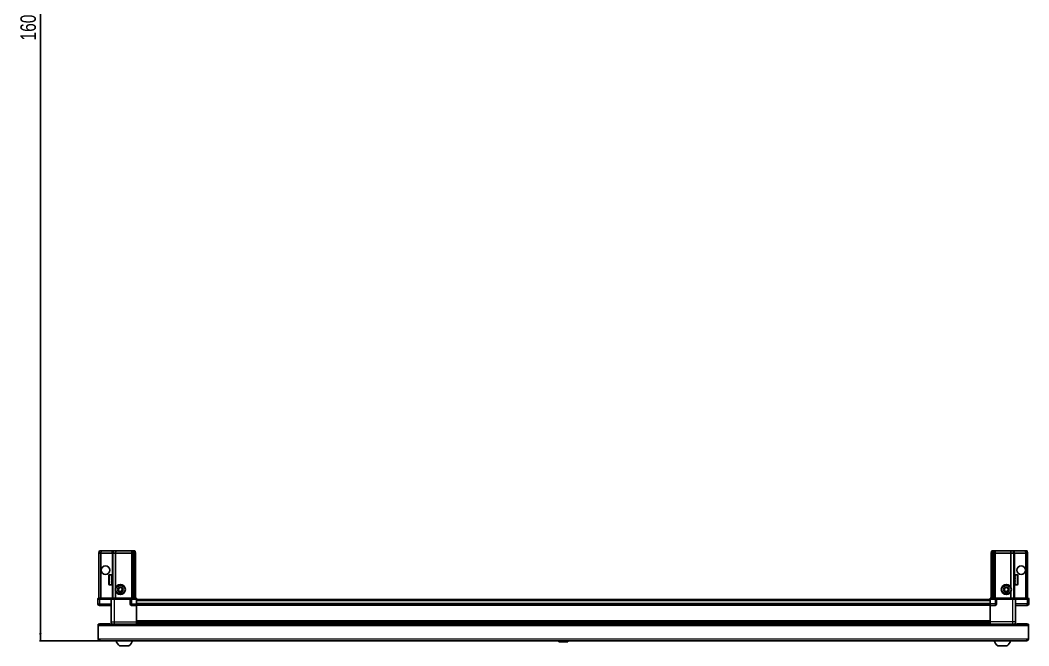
# Model space of a CAD drawing. Header units: millimetres. Extents: x 1315 to 5866, y -923 to 1551.
# Drawn here: x 1371 to 2671, y -923 to -116 of the extents above; entities that cross this region are included whole.
import ezdxf

# ---------------------------------------------------------------- set-up
doc = ezdxf.new("R2010")
doc.units = ezdxf.units.MM
doc.layers.add('FORMAT', color=7, linetype='Continuous')
doc.styles.add('SLDTEXTSTYLE0', font='TXT', dxfattribs={"width": 0.75})
doc.dimstyles.new('SLDDIMSTYLE0', dxfattribs={"dimtxt": 20, "dimasz": 10, "dimexe": 0, "dimexo": 0.0625, "dimgap": 5, "dimtad": 2, "dimdec": 1, "dimrnd": 1e-09, "dimzin": 12, "dimdsep": 46, "dimtxsty": 'SLDTEXTSTYLE0', "dimsah": 1, "dimcen": 0.09, "dimadec": 0, "dimazin": 3, "dimtfac": 1, "dimtofl": 0, "dimtmove": 0, "dimatfit": 3, "dimfxl": 0, "dimfrac": 2, "dimtolj": 1, "dimtzin": 12, "dimarcsym": 0})

# ---------------------------------------------------------------- blocks, each defined once
blk = doc.blocks.new('_D_9')
at = {"layer": 'FORMAT'}
for p, q in [((2065, 690.8), (1395.8, 690.8)), ((1396.8, 690.8), (1396.8, -916.2)), ((1473.4, -916.2), (1395.8, -916.2))]:
    blk.add_line(p, q, dxfattribs=at)
for points in [[(1396.8, 690.8), (1395.3, 680.8), (1398.4, 680.8)], [(1396.8, -916.2), (1398.4, -906.2), (1395.3, -906.2)]]:
    blk.add_solid(points, dxfattribs=at)
at = {"layer": 'FORMAT', "insert": (1371, -142.2), "char_height": 20, "attachment_point": 1, "rotation": 90, "style": 'SLDTEXTSTYLE0'}
blk.add_mtext('1607', dxfattribs=at)

msp = doc.modelspace()

# ---------------------------------------------------------------- linework, layer by layer
at = {"color": 7, "linetype": 'Continuous', "lineweight": 25}
for p, q in [((1472.32, -803.15), (1473.12, -800.15)), ((1472.32, -803.15), (1472.32, -861.45)), ((1474.82, -803.15), (1472.32, -803.15)), ((1473.12, -800.15), (1474.97, -800.15)), ((1474.82, -803.15), (1474.97, -800.15)), ((1474.82, -803.15), (1474.82, -861.45)), ((1489.32, -803.15), (1474.82, -803.15)), ((1474.97, -800.15), (1489.32, -800.15)), ((1489.32, -800.15), (1491.12, -800.15)), ((1490.32, -803.15), (1489.32, -803.15)), ((1490.32, -803.15), (1491.12, -800.15)), ((1490.32, -803.15), (1490.32, -861.45)), ((1493.82, -803.15), (1490.32, -803.15)), ((1491.12, -800.15), (1494.15, -800.15)), ((1494.15, -800.15), (1493.82, -803.15)), ((1493.82, -803.15), (1493.82, -847.65)), ((1514.32, -803.15), (1493.82, -803.15)), ((1494.15, -800.15), (1514.32, -800.15)), ((1514.32, -800.15), (1516.12, -800.15)), ((1515.32, -803.15), (1514.32, -803.15)), ((1516.12, -800.15), (1515.32, -803.15)), ((1515.32, -803.15), (1515.32, -861.45)), ((1516.32, -803.15), (1515.32, -803.15)), ((1516.12, -800.15), (1516.86, -800.15)), ((1516.86, -800.15), (1516.32, -803.15)), ((1516.32, -803.15), (1516.32, -861.45)), ((1517.82, -803.15), (1516.32, -803.15)), ((1516.86, -800.15), (1517.36, -800.15)), ((1517.36, -800.15), (1518.52, -800.15)), ((1517.36, -800.15), (1517.82, -803.15)), ((1517.82, -803.15), (1517.82, -861.45)), ((1519.32, -803.15), (1517.82, -803.15)), ((1518.52, -800.15), (1519.32, -803.15)), ((1519.32, -803.15), (1519.32, -861.45)), ((2623.12, -800.15), (2622.32, -803.15)), ((2622.32, -803.15), (2623.82, -803.15)), ((2622.32, -803.15), (2622.32, -861.45)), ((2624.28, -800.15), (2623.12, -800.15)), ((2624.28, -800.15), (2623.82, -803.15)), ((2623.82, -803.15), (2625.32, -803.15)), ((2623.82, -803.15), (2623.82, -861.45)), ((2624.78, -800.15), (2624.28, -800.15)), ((2624.78, -800.15), (2625.32, -803.15)), ((2625.52, -800.15), (2624.78, -800.15)), ((2625.32, -803.15), (2626.32, -803.15)), ((2625.32, -803.15), (2625.32, -861.45)), ((2625.52, -800.15), (2626.32, -803.15)), ((2627.32, -800.15), (2625.52, -800.15)), ((2626.32, -803.15), (2626.32, -861.45)), ((2626.32, -803.15), (2627.32, -803.15)), ((2647.49, -800.15), (2627.32, -800.15)), ((2627.32, -803.15), (2647.82, -803.15)), ((2647.49, -800.15), (2647.82, -803.15)), ((2650.52, -800.15), (2647.49, -800.15)), ((2647.82, -803.15), (2647.82, -847.65)), ((2647.82, -803.15), (2651.32, -803.15)), ((2651.32, -803.15), (2650.52, -800.15)), ((2652.32, -800.15), (2650.52, -800.15)), ((2651.32, -803.15), (2651.32, -861.45)), ((2651.32, -803.15), (2652.32, -803.15)), ((2666.67, -800.15), (2652.32, -800.15)), ((2652.32, -803.15), (2666.82, -803.15)), ((2666.82, -803.15), (2666.67, -800.15)), ((2668.52, -800.15), (2666.67, -800.15)), ((2666.82, -803.15), (2666.82, -861.45)), ((2666.82, -803.15), (2669.32, -803.15)), ((2669.32, -803.15), (2668.52, -800.15)), ((2669.32, -803.15), (2669.32, -861.45)), ((1485.12, -843.35), (1485.12, -831.95)), ((1488.32, -831.15), (1485.92, -831.15)), ((1488.32, -831.15), (1488.32, -831.16)), ((1488.32, -831.16), (1488.82, -831.16)), ((1488.32, -831.35), (1488.82, -831.35)), ((1488.32, -831.35), (1488.32, -831.56)), ((1488.32, -831.56), (1488.82, -831.56)), ((1488.82, -831.35), (1488.82, -831.16)), ((1488.82, -831.56), (1488.82, -831.35)), ((1488.82, -832.14), (1488.82, -831.56)), ((2655.72, -831.15), (2652.82, -831.15)), ((2653.32, -831.15), (2652.82, -831.15)), ((2652.82, -831.15), (2652.82, -831.2)), ((2652.82, -831.2), (2652.82, -831.49)), ((2653.32, -831.2), (2652.82, -831.2)), ((2653.32, -831.49), (2652.82, -831.49)), ((2652.82, -831.49), (2652.82, -831.76)), ((2653.32, -831.76), (2652.82, -831.76)), ((2652.82, -831.76), (2652.82, -832.42)), ((2653.32, -831.2), (2653.32, -831.15)), ((2653.32, -831.76), (2653.32, -831.49)), ((2656.52, -831.95), (2656.52, -843.35)), ((1485.92, -844.15), (1488.32, -844.15)), ((1488.32, -832.14), (1488.82, -832.14)), ((1488.32, -832.14), (1488.32, -832.57)), ((1488.32, -832.57), (1488.82, -832.57)), ((1488.32, -833.47), (1488.82, -833.47)), ((1488.32, -833.47), (1488.32, -834.07)), ((1488.32, -834.07), (1488.82, -834.07)), ((1488.32, -835.22), (1488.82, -835.22)), ((1488.32, -835.22), (1488.32, -835.92)), ((1488.32, -835.92), (1488.82, -835.92)), ((1488.32, -837.2), (1488.82, -837.2)), ((1488.32, -837.2), (1488.32, -837.94)), ((1488.32, -837.35), (1488.82, -837.35)), ((1488.32, -837.85), (1488.82, -837.85)), ((1488.32, -837.94), (1488.82, -837.94)), ((1488.32, -839.23), (1488.82, -839.23)), ((1488.32, -839.23), (1488.32, -839.93)), ((1488.32, -839.93), (1488.82, -839.93)), ((1488.32, -841.1), (1488.82, -841.1)), ((1488.32, -841.1), (1488.32, -841.7)), ((1488.32, -841.7), (1488.82, -841.7)), ((1488.32, -842.63), (1488.82, -842.63)), ((1488.32, -842.63), (1488.32, -843.07)), ((1488.32, -843.07), (1488.82, -843.07)), ((1488.32, -843.68), (1488.82, -843.68)), ((1488.32, -843.68), (1488.32, -843.92)), ((1488.32, -843.92), (1488.82, -843.92)), ((1488.32, -844.14), (1488.82, -844.14)), ((1488.32, -844.14), (1488.32, -844.15)), ((1488.32, -844.15), (1488.82, -844.15)), ((1488.82, -832.57), (1488.82, -832.14)), ((1488.82, -833.47), (1488.82, -832.57)), ((1488.92, -833.25), (1488.82, -833.25)), ((1488.82, -834.07), (1488.82, -833.47)), ((1488.82, -835.22), (1488.82, -834.07)), ((1488.82, -835.92), (1488.82, -835.22)), ((1488.82, -837.2), (1488.82, -835.92)), ((1488.82, -837.35), (1488.82, -837.2)), ((1488.82, -837.94), (1488.82, -837.85)), ((1488.82, -839.23), (1488.82, -837.94)), ((1488.82, -839.93), (1488.82, -839.23)), ((1488.82, -841.1), (1488.82, -839.93)), ((1488.82, -841.7), (1488.82, -841.1)), ((1488.82, -842.63), (1488.82, -841.7)), ((1488.82, -842.05), (1488.92, -842.05)), ((1488.82, -843.07), (1488.82, -842.63)), ((1488.82, -843.68), (1488.82, -843.07)), ((1488.82, -843.92), (1488.82, -843.68)), ((1488.82, -844.14), (1488.82, -843.92)), ((1488.82, -844.15), (1488.82, -844.14)), ((1488.92, -842.05), (1488.92, -833.25)), ((1489.8, -834.34), (1489.32, -833.65)), ((1489.32, -841.65), (1489.32, -833.65)), ((1489.32, -841.65), (1489.8, -840.96)), ((1490.29, -833.65), (1489.8, -834.34)), ((1489.8, -840.96), (1489.8, -834.34)), ((1489.8, -840.96), (1490.29, -841.65)), ((1490.32, -833.65), (1490.29, -833.65)), ((1490.29, -841.65), (1490.29, -833.65)), ((1490.29, -841.65), (1490.32, -841.65)), ((2651.35, -833.65), (2651.32, -833.65)), ((2651.32, -841.65), (2651.35, -841.65)), ((2651.84, -834.34), (2651.35, -833.65)), ((2651.35, -833.65), (2651.35, -841.65)), ((2651.35, -841.65), (2651.84, -840.96)), ((2652.32, -833.65), (2651.84, -834.34)), ((2651.84, -834.34), (2651.84, -840.96)), ((2651.84, -840.96), (2652.32, -841.65)), ((2652.32, -833.65), (2652.32, -841.65)), ((2652.82, -833.25), (2652.72, -833.25)), ((2652.72, -833.25), (2652.72, -842.05)), ((2652.72, -842.05), (2652.82, -842.05)), ((2653.32, -832.42), (2652.82, -832.42)), ((2652.82, -832.42), (2652.82, -832.89)), ((2652.82, -832.89), (2652.82, -833.87)), ((2653.32, -832.89), (2652.82, -832.89)), ((2653.32, -833.87), (2652.82, -833.87)), ((2652.82, -833.87), (2652.82, -834.5)), ((2652.82, -834.5), (2652.82, -835.69)), ((2653.32, -834.5), (2652.82, -834.5)), ((2653.32, -835.69), (2652.82, -835.69)), ((2652.82, -835.69), (2652.82, -836.32)), ((2653.32, -836.32), (2652.82, -836.32)), ((2652.82, -836.41), (2652.82, -837.7)), ((2653.32, -836.41), (2652.82, -836.41)), ((2653.32, -837.7), (2652.82, -837.7)), ((2653.32, -838.18), (2652.82, -838.18)), ((2652.82, -838.18), (2652.82, -838.44)), ((2652.82, -838.44), (2652.82, -839.71)), ((2653.32, -838.44), (2652.82, -838.44)), ((2653.32, -839.71), (2652.82, -839.71)), ((2652.82, -839.71), (2652.82, -840.39)), ((2652.82, -840.39), (2652.82, -841.51)), ((2653.32, -840.39), (2652.82, -840.39)), ((2653.32, -841.51), (2652.82, -841.51)), ((2652.82, -841.51), (2652.82, -842.08)), ((2652.82, -842.08), (2652.82, -842.94)), ((2653.32, -842.08), (2652.82, -842.08)), ((2653.32, -842.94), (2652.82, -842.94)), ((2652.82, -842.94), (2652.82, -843.33)), ((2652.82, -843.33), (2652.82, -843.85)), ((2653.32, -843.33), (2652.82, -843.33)), ((2653.32, -843.85), (2652.82, -843.85)), ((2652.82, -843.85), (2652.82, -844.03)), ((2652.82, -844.03), (2652.82, -844.15)), ((2653.32, -844.03), (2652.82, -844.03)), ((2652.82, -844.15), (2655.72, -844.15)), ((2653.32, -832.89), (2653.32, -832.42)), ((2653.32, -834.5), (2653.32, -833.87)), ((2653.32, -836.41), (2653.32, -835.69)), ((2653.32, -838.44), (2653.32, -837.7)), ((2653.32, -840.39), (2653.32, -839.71)), ((2653.32, -842.08), (2653.32, -841.51)), ((2653.32, -843.33), (2653.32, -842.94)), ((2653.32, -844.03), (2653.32, -843.85)), ((1493.82, -852.65), (1493.82, -861.45)), ((2647.82, -852.65), (2647.82, -861.45)), ((1471.32, -861.45), (1470.82, -862.32)), ((1470.82, -862.65), (1470.82, -862.32)), ((1470.82, -862.65), (1472.82, -862.65)), ((1470.82, -862.65), (1470.82, -868.65)), ((1472.82, -861.45), (1471.32, -861.45)), ((1472.82, -861.45), (1487.62, -861.45)), ((1487.62, -862.65), (1472.82, -862.65)), ((1472.82, -862.65), (1487.62, -862.65)), ((1487.82, -870.65), (1472.82, -870.65)), ((1487.62, -861.45), (1487.82, -861.45)), ((1487.82, -862.65), (1487.62, -862.65)), ((1487.82, -862.65), (1487.82, -861.45)), ((1487.82, -861.45), (1491.82, -861.45)), ((1491.82, -862.65), (1487.82, -862.65)), ((1487.82, -862.65), (1487.82, -891.65)), ((1491.82, -861.45), (1512.12, -861.45)), ((1512.12, -862.65), (1491.82, -862.65)), ((1512.12, -861.45), (1512.32, -861.45)), ((1512.32, -862.65), (1512.12, -862.65)), ((1512.32, -862.65), (1512.32, -861.45)), ((1513, -861.45), (1512.32, -861.45)), ((1512.32, -862.65), (1514.32, -862.65)), ((1512.32, -862.65), (1512.32, -868.65)), ((1513, -861.45), (1520.82, -861.45)), ((1520.82, -862.32), (1514.32, -862.32)), ((1520.82, -862.65), (1514.32, -862.65)), ((1514.32, -862.65), (1520.82, -862.65)), ((1520.82, -870.65), (1514.32, -870.65)), ((1520.82, -861.45), (1520.82, -862.32)), ((1520.82, -862.32), (1520.82, -862.32)), ((1520.82, -862.65), (1520.82, -862.32)), ((1520.82, -862.65), (1520.82, -862.65)), ((1520.82, -862.65), (1520.82, -868.65)), ((2620.82, -862.8), (1520.82, -862.8)), ((1520.82, -868.65), (1520.82, -870.65)), ((2620.82, -870), (1520.82, -870)), ((1520.82, -891.65), (1520.82, -870.65)), ((2620.82, -862.32), (2620.82, -861.45)), ((2620.82, -861.45), (2628.64, -861.45)), ((2627.32, -862.32), (2620.82, -862.32)), ((2620.82, -862.65), (2620.82, -862.32)), ((2627.32, -862.65), (2620.82, -862.65)), ((2620.82, -862.65), (2620.82, -868.65)), ((2620.82, -868.65), (2620.82, -870.65)), ((2620.82, -870.65), (2627.32, -870.65)), ((2620.82, -891.65), (2620.82, -870.65)), ((2627.32, -862.65), (2629.32, -862.65)), ((2629.32, -862.65), (2627.32, -862.65)), ((2629.32, -861.45), (2628.64, -861.45)), ((2629.32, -862.65), (2629.32, -861.45)), ((2629.32, -861.45), (2629.52, -861.45)), ((2629.52, -862.65), (2629.32, -862.65)), ((2629.32, -862.65), (2629.32, -868.65)), ((2629.52, -861.45), (2649.82, -861.45)), ((2649.82, -862.65), (2629.52, -862.65)), ((2649.82, -861.45), (2653.82, -861.45)), ((2653.82, -862.65), (2649.82, -862.65)), ((2653.82, -862.65), (2653.82, -861.45)), ((2653.82, -861.45), (2654.02, -861.45)), ((2654.02, -862.65), (2653.82, -862.65)), ((2653.82, -862.65), (2653.82, -891.65)), ((2653.82, -870.65), (2668.82, -870.65)), ((2654.02, -861.45), (2668.82, -861.45)), ((2668.82, -862.65), (2654.02, -862.65)), ((2670.32, -861.45), (2668.82, -861.45)), ((2668.82, -862.65), (2670.82, -862.65)), ((2670.82, -862.32), (2670.32, -861.45)), ((2670.82, -862.32), (2670.32, -861.45)), ((2670.82, -862.65), (2670.82, -862.32)), ((2670.82, -862.65), (2670.82, -862.32)), ((2670.82, -862.65), (2670.82, -862.65)), ((2670.82, -862.65), (2670.82, -868.65)), ((1471.32, -894.65), (2670.32, -894.65)), ((1471.32, -896.75), (1471.32, -894.65)), ((1471.32, -914.05), (1471.32, -896.75)), ((1486.32, -894.55), (1473.42, -894.55)), ((1486.32, -894.55), (1486.32, -894.65)), ((1520.82, -892.68), (2620.82, -892.68)), ((1520.82, -892.71), (2620.82, -892.71)), ((1544.7, -894.5), (1520.82, -894.5)), ((1539.32, -894.65), (1539.32, -894.5)), ((1539.36, -894.65), (1539.36, -894.5)), ((1539.63, -894.65), (1539.63, -894.5)), ((1539.89, -894.65), (1539.89, -894.5)), ((1540.54, -894.65), (1540.54, -894.5)), ((1541.01, -894.65), (1541.01, -894.5)), ((1541.97, -894.65), (1541.97, -894.5)), ((1542.59, -894.65), (1542.59, -894.5)), ((1543.78, -894.65), (1543.78, -894.5)), ((1544.44, -894.65), (1544.44, -894.5)), ((1544.49, -894.65), (1544.49, -894.5)), ((1545.79, -894.5), (1544.7, -894.5)), ((1546.52, -894.5), (1545.79, -894.5)), ((1545.79, -894.65), (1545.79, -894.5)), ((1545.79, -894.5), (1545.79, -894.5)), ((1545.8, -894.65), (1545.8, -894.5)), ((1546.3, -894.65), (1546.3, -894.5)), ((1546.52, -894.65), (1546.52, -894.5)), ((1546.94, -894.5), (1546.52, -894.5)), ((1546.52, -894.5), (1546.52, -894.5)), ((2594.7, -894.5), (1546.94, -894.5)), ((1547.8, -894.65), (1547.8, -894.5)), ((1548.49, -894.65), (1548.49, -894.5)), ((1549.61, -894.65), (1549.61, -894.5)), ((1550.19, -894.65), (1550.19, -894.5)), ((1551.06, -894.65), (1551.06, -894.5)), ((1551.46, -894.65), (1551.46, -894.5)), ((1551.99, -894.65), (1551.99, -894.5)), ((1552.18, -894.65), (1552.18, -894.5)), ((1552.32, -894.65), (1552.32, -894.5)), ((2589.32, -894.65), (2589.32, -894.5)), ((2589.49, -894.65), (2589.49, -894.5)), ((2589.7, -894.65), (2589.7, -894.5)), ((2590.26, -894.65), (2590.26, -894.5)), ((2590.68, -894.65), (2590.68, -894.5)), ((2591.58, -894.65), (2591.58, -894.5)), ((2592.16, -894.65), (2592.16, -894.5)), ((2593.31, -894.65), (2593.31, -894.5)), ((2594, -894.65), (2594, -894.5)), ((2595.28, -894.5), (2594.7, -894.5)), ((2595.28, -894.65), (2595.28, -894.5)), ((2595.29, -894.5), (2595.28, -894.5)), ((2596.02, -894.5), (2595.29, -894.5)), ((2595.46, -894.65), (2595.46, -894.5)), ((2595.96, -894.65), (2595.96, -894.5)), ((2596.02, -894.65), (2596.02, -894.5)), ((2596.94, -894.5), (2596.02, -894.5)), ((2596.02, -894.5), (2596.02, -894.5)), ((2620.82, -894.5), (2596.94, -894.5)), ((2597.31, -894.65), (2597.31, -894.5)), ((2598.02, -894.65), (2598.02, -894.5)), ((2599.19, -894.65), (2599.19, -894.5)), ((2599.8, -894.65), (2599.8, -894.5)), ((2600.75, -894.65), (2600.75, -894.5)), ((2601.19, -894.65), (2601.19, -894.5)), ((2601.82, -894.65), (2601.82, -894.5)), ((2602.06, -894.65), (2602.06, -894.5)), ((2602.3, -894.65), (2602.3, -894.5)), ((2602.32, -894.65), (2602.32, -894.5)), ((2620.97, -894.65), (2620.97, -891.65)), ((2655.32, -894.55), (2655.32, -894.65)), ((2655.32, -894.55), (2668.22, -894.55)), ((2670.32, -894.65), (2670.32, -896.75)), ((2670.32, -896.75), (2670.32, -914.05)), ((1473.42, -914.05), (1471.32, -914.05)), ((1473.42, -914.05), (1473.42, -916.15)), ((2668.22, -916.15), (1473.42, -916.15)), ((1498.82, -922.75), (1510.82, -922.75)), ((2066.02, -916.15), (2065.03, -917.14)), ((2065.03, -917.14), (2065.03, -917.65)), ((2076.6, -917.14), (2065.03, -917.14)), ((2076.6, -917.65), (2065.03, -917.65)), ((2076.6, -917.14), (2075.62, -916.15)), ((2076.6, -917.65), (2076.6, -917.14)), ((2630.82, -922.75), (2642.82, -922.75)), ((2670.32, -914.05), (2668.22, -914.05)), ((2668.22, -916.15), (2668.22, -914.05))]:
    msp.add_line(p, q, dxfattribs=at)
at = {"color": 8, "linetype": 'Continuous', "lineweight": 18}
for p, q in [((1489.32, -803.15), (1489.32, -800.15)), ((1489.32, -803.15), (1489.32, -833.65)), ((1514.32, -800.15), (1514.32, -803.15)), ((1514.32, -803.15), (1514.32, -861.45)), ((2627.32, -800.15), (2627.32, -803.15)), ((2627.32, -803.15), (2627.32, -861.45)), ((2652.32, -803.15), (2652.32, -800.15)), ((2652.32, -803.15), (2652.32, -833.65)), ((1485.92, -844.15), (1485.92, -831.15)), ((2655.72, -831.15), (2655.72, -844.15)), ((1489.32, -841.65), (1489.32, -861.45)), ((2652.32, -841.65), (2652.32, -861.45)), ((1470.82, -868.65), (1472.82, -868.65)), ((1472.82, -862.65), (1472.82, -861.45)), ((1472.82, -862.65), (1472.82, -868.65)), ((1472.82, -868.65), (1487.82, -868.65)), ((1472.82, -870.65), (1472.82, -868.65)), ((1487.62, -862.65), (1487.62, -861.45)), ((1491.82, -862.65), (1491.82, -861.45)), ((1491.82, -862.65), (1491.82, -891.65)), ((1512.12, -862.65), (1512.12, -861.45)), ((1512.32, -868.65), (1514.32, -868.65)), ((1514.32, -862.65), (1514.32, -862.32)), ((1514.32, -862.65), (1514.32, -868.65)), ((1514.32, -868.65), (1520.82, -868.65)), ((1514.32, -868.65), (1514.32, -870.65)), ((1520.82, -862.65), (1520.82, -862.32)), ((2620.82, -864.8), (1520.82, -864.8)), ((2620.82, -868), (1520.82, -868)), ((2620.82, -870.65), (1520.82, -870.65)), ((2627.32, -868.65), (2620.82, -868.65)), ((2627.32, -862.65), (2627.32, -862.32)), ((2627.32, -862.65), (2627.32, -868.65)), ((2629.32, -868.65), (2627.32, -868.65)), ((2627.32, -868.65), (2627.32, -870.65)), ((2629.52, -861.45), (2629.52, -862.65)), ((2649.82, -862.65), (2649.82, -861.45)), ((2649.82, -862.65), (2649.82, -891.65)), ((2668.82, -868.65), (2653.82, -868.65)), ((2654.02, -861.45), (2654.02, -862.65)), ((2668.82, -862.65), (2668.82, -861.45)), ((2668.82, -862.65), (2668.82, -868.65)), ((2670.82, -868.65), (2668.82, -868.65)), ((2668.82, -870.65), (2668.82, -868.65)), ((2670.32, -896.75), (1471.32, -896.75)), ((1473.42, -894.65), (1473.42, -894.55)), ((1491.82, -891.65), (1520.82, -891.65)), ((1520.82, -890.05), (2620.82, -890.05)), ((2620.82, -891.47), (1520.82, -891.47)), ((1520.82, -893.92), (2620.82, -893.92)), ((2649.82, -891.65), (2620.82, -891.65)), ((2668.22, -894.65), (2668.22, -894.55)), ((2668.22, -914.05), (1473.42, -914.05))]:
    msp.add_line(p, q, dxfattribs=at)
at = {"color": 7, "linetype": 'Continuous', "lineweight": 25, "flags": 128}
for points in [[(1473.42, -894.55), (1473.01, -894.59), (1472.78, -894.65)], [(2668.86, -894.65), (2668.63, -894.59), (2668.22, -894.55)]]:
    msp.add_lwpolyline(points, dxfattribs=at)
at = {"color": 7, "linetype": 'Continuous', "lineweight": 25}
for centre, radius in [((1480.82, -825.15), 5.5), ((2660.82, -825.15), 5.5), ((1499.82, -850.15), 6.5), ((2641.82, -850.15), 6.5), ((1499.82, -850.15), 3.46), ((2641.82, -850.15), 3.46)]:
    msp.add_circle(centre, radius, dxfattribs=at)
at = {"color": 8, "linetype": 'Continuous', "lineweight": 18}
for centre in [(1499.82, -850.15), (2641.82, -850.15)]:
    msp.add_circle(centre, 5.7, dxfattribs=at)
at = {"color": 7, "linetype": 'Continuous', "lineweight": 25}
for centre, radius, start, end in [((1485.92, -831.95), 0.8, 90, 180), ((2655.72, -831.95), 0.8, 0, 90), ((1485.92, -843.35), 0.8, 180, 270), ((1489.32, -833.25), 0.4, 180, 270), ((1489.32, -842.05), 0.4, 90, 180), ((2652.32, -833.25), 0.4, 270, 360), ((2652.32, -842.05), 0.4, 0, 90), ((2655.72, -843.35), 0.8, 270, 360), ((1499.82, -850.15), 2.5, 147.37605, 207.37605), ((1499.82, -850.15), 2.5, 207.37605, 267.37605), ((1499.82, -850.15), 2.5, 87.37605, 147.37605), ((1499.82, -850.15), 2.5, 267.37605, 327.37605), ((1499.82, -850.15), 2.5, 27.37605, 87.37605), ((1499.82, -850.15), 2.5, 327.37605, 27.37605), ((2641.82, -850.15), 2.5, 134.67671, 194.67671), ((2641.82, -850.15), 2.5, 194.67671, 254.67671), ((2641.82, -850.15), 2.5, 74.67671, 134.67671), ((2641.82, -850.15), 2.5, 254.67671, 314.67671), ((2641.82, -850.15), 2.5, 14.67671, 74.67671), ((2641.82, -850.15), 2.5, 314.67671, 14.67671), ((1472.82, -868.65), 2, 180, 270), ((1514.32, -868.65), 2, 180, 270), ((2627.32, -868.65), 2, 270, 0), ((2668.82, -868.65), 2, 270, 0), ((1473.42, -914.05), 2.1, 180, 270), ((1473.42, -914.05), 0.6, 180, 270), ((1505.84, -913.13), 11.91, 194.70035, 233.8734), ((1503.8, -913.13), 11.91, 306.1266, 345.29965), ((2637.84, -913.13), 11.91, 194.70035, 233.8734), ((2635.8, -913.13), 11.91, 306.1266, 345.29965), ((2668.22, -914.05), 2.1, 270, 0), ((2668.22, -914.05), 0.6, 270, 0)]:
    msp.add_arc(centre, radius, start, end, dxfattribs=at)
for centre, start_param, end_param in [((1514.32, -858.85), 2.4188584, 3.1415927), ((2627.32, -858.85), 3.1415927, 3.8643269)]:
    msp.add_ellipse(centre, major_axis=(0, 3.46), ratio=0.5773503, start_param=start_param, end_param=end_param, dxfattribs=at)
for points, knots in [([(1496.94, -850.02), (1497.21, -849.59), (1497.73, -848.77), (1498.25, -847.97), (1498.49, -847.59)], [0, 0, 0, 0, 0.5346859, 1, 1, 1, 1]), ([(1498.26, -852.58), (1498.21, -852.47), (1497.93, -851.94), (1497.47, -851.06), (1497.09, -850.33), (1496.94, -850.02)], [0, 0, 0, 0, 0.1331247, 0.6370994, 1, 1, 1, 1]), ([(1501.15, -852.72), (1500.63, -852.69), (1499.67, -852.65), (1498.71, -852.6), (1498.26, -852.58)], [0, 0, 0, 0, 0.53468586, 1, 1, 1, 1]), ([(1498.49, -847.59), (1499.01, -847.61), (1499.97, -847.66), (1500.93, -847.7), (1501.38, -847.72)], [0, 0, 0, 0, 0.5346859, 1, 1, 1, 1]), ([(1502.7, -850.28), (1502.43, -850.72), (1501.91, -851.53), (1501.39, -852.34), (1501.15, -852.72)], [0, 0, 0, 0, 0.53468586, 1, 1, 1, 1]), ([(1501.38, -847.72), (1501.53, -848.03), (1501.91, -848.76), (1502.37, -849.64), (1502.65, -850.17), (1502.7, -850.28)], [0, 0, 0, 0, 0.36290056, 0.86687533, 1, 1, 1, 1]), ([(2639.04, -849.39), (2639.4, -849.03), (2640.09, -848.35), (2640.77, -847.67), (2641.09, -847.36)], [0, 0, 0, 0, 0.5346859, 1, 1, 1, 1]), ([(2639.77, -852.18), (2639.68, -851.85), (2639.47, -851.05), (2639.22, -850.09), (2639.07, -849.51), (2639.04, -849.39)], [0, 0, 0, 0, 0.3629006, 0.8668753, 1, 1, 1, 1]), ([(2642.55, -852.95), (2642.05, -852.81), (2641.12, -852.55), (2640.2, -852.3), (2639.77, -852.18)], [0, 0, 0, 0, 0.5346859, 1, 1, 1, 1]), ([(2641.09, -847.36), (2641.59, -847.5), (2642.52, -847.75), (2643.44, -848), (2643.87, -848.12)], [0, 0, 0, 0, 0.5346859, 1, 1, 1, 1]), ([(2644.6, -850.92), (2644.24, -851.28), (2643.55, -851.96), (2642.87, -852.63), (2642.55, -852.95)], [0, 0, 0, 0, 0.5346859, 1, 1, 1, 1]), ([(2643.87, -848.12), (2643.9, -848.24), (2644.06, -848.82), (2644.31, -849.79), (2644.52, -850.58), (2644.6, -850.92)], [0, 0, 0, 0, 0.1331247, 0.6370994, 1, 1, 1, 1]), ([(1487.82, -891.65), (1487.87, -892.09), (1487.94, -892.77), (1488.37, -893.59), (1488.83, -894.14), (1489.23, -894.5), (1489.5, -894.63), (1489.54, -894.65)], [0, 0, 0, 0, 0.3630185, 0.5584377, 0.7580039, 0.9575702, 1, 1, 1, 1]), ([(1520.82, -891.65), (1520.82, -892.05), (1520.82, -892.84), (1520.82, -893.86), (1520.82, -894.49), (1520.82, -894.64), (1520.82, -894.65)], [0, 0, 0, 0, 0.3255201, 0.6510403, 0.9765604, 1, 1, 1, 1]), ([(2620.82, -891.65), (2620.82, -892.05), (2620.82, -892.84), (2620.82, -893.86), (2620.82, -894.49), (2620.82, -894.64), (2620.82, -894.65)], [0, 0, 0, 0, 0.32552014, 0.65104028, 0.97656042, 1, 1, 1, 1]), ([(2653.82, -891.65), (2653.77, -892.09), (2653.7, -892.77), (2653.27, -893.59), (2652.81, -894.14), (2652.41, -894.5), (2652.14, -894.63), (2652.1, -894.65)], [0, 0, 0, 0, 0.3630185, 0.5584377, 0.7580039, 0.9575702, 1, 1, 1, 1])]:
    msp.add_open_spline(points, degree=3, knots=knots, dxfattribs=at)
at = {"color": 8, "linetype": 'Continuous', "lineweight": 18}
for points in [[(1487.82, -891.65), (1487.88, -891.65), (1488, -891.65), (1488.93, -891.65), (1490.25, -891.65), (1491.3, -891.65), (1491.82, -891.65)], [(2653.82, -891.65), (2653.76, -891.65), (2653.64, -891.65), (2652.71, -891.65), (2651.39, -891.65), (2650.34, -891.65), (2649.82, -891.65)]]:
    msp.add_open_spline(points, degree=3, dxfattribs=at)
for points, knots in [([(1491.82, -891.65), (1491.82, -892.09), (1491.82, -892.77), (1491.82, -893.59), (1491.82, -894.14), (1491.82, -894.5), (1491.82, -894.63), (1491.82, -894.65)], [0, 0, 0, 0, 0.36301846, 0.55843766, 0.75800394, 0.95757021, 1, 1, 1, 1]), ([(2649.82, -891.65), (2649.82, -892.09), (2649.82, -892.77), (2649.82, -893.59), (2649.82, -894.14), (2649.82, -894.5), (2649.82, -894.63), (2649.82, -894.65)], [0, 0, 0, 0, 0.3630185, 0.5584377, 0.7580039, 0.9575702, 1, 1, 1, 1])]:
    msp.add_open_spline(points, degree=3, knots=knots, dxfattribs=at)

# ---------------------------------------------------------------- dimensions: what is measured, and where the dimension line sits
at = {"layer": 'FORMAT'}
dim = msp.add_linear_dim(base=(1396.82, -916.15), p1=(2065.03, 690.85), p2=(1473.42, -916.15), angle=90, dimstyle='SLDDIMSTYLE0', dxfattribs=at)
dim.commit()
dim.dimension.update_dxf_attribs({"geometry": '_D_9', "text_midpoint": (1396.82, -112.65), "dimtype": 160})

doc.saveas('drawing.dxf')
